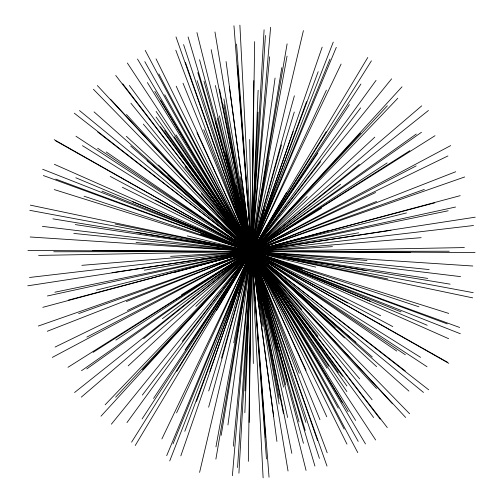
<?xml version="1.0" encoding="UTF-8"?>
<svg xmlns="http://www.w3.org/2000/svg" width="503" height="503" viewBox="0 0 503 503"><rect width="100%" height="100%" fill="white"/><g stroke="black" fill="none" stroke-linecap="round" stroke-linejoin="round"><path stroke-width="0.75" d="M249.18 422.432L253.82 80.568M248.337 461.358L254.663 41.642M249.356 379.608L253.644 123.392M244.854 412.737L258.146 90.263M244.942 390.919L258.058 112.081M238.912 473.21L264.088 29.79M237.579 467.488L265.421 35.512M232.386 475.706L270.614 27.294M233.342 446.224L269.658 56.776M227.934 424.947L275.066 78.053M221.188 435.346L281.812 67.653M215.881 459.145L287.119 43.855M215.95 446.871L287.05 56.129M233.763 342.776L269.237 160.224M199.597 472.386L303.403 30.614M208.638 407.197L294.362 95.803M221.502 358.155L281.498 144.845M208.701 390.969L294.299 112.031M238.29 294.192L264.71 208.808M180.822 455.881L322.178 47.119M209.845 371.554L293.155 131.446M196.466 401.407L306.534 101.593M184.802 431.323L318.198 71.678M232.832 299.593L270.168 203.407M169.731 460.905L333.269 42.095M173.032 443.879L329.968 59.121M166.7 455.661L336.3 47.339M176.578 412.875L326.422 90.125M161.897 438.937L341.103 64.063M216.491 310.546L286.509 192.454M135.219 445.526L367.781 57.474M176.748 371.371L326.252 131.629M131.585 442.162L371.415 60.838M142.097 418.955L360.903 84.045M153.541 398.414L349.459 104.586M185.142 349.862L317.858 153.138M126.957 422.608L376.043 80.392M142.349 395.094L360.651 107.906M182.363 341.267L320.637 161.733M111.37 424.174L391.63 78.826M101.002 416.182L401.998 86.818M142.45 369.818L360.55 133.182M115.633 397.213L387.367 105.787M105.177 404.758L397.823 98.242M195.83 306.402L307.17 196.598M128.202 365.851L374.798 137.149M81.304 397.144L421.696 105.856M143.644 338.563L359.356 164.437M74.563 392.516L428.437 110.484M162.387 318.707L340.613 184.293M238.919 260.579L264.081 242.421M86.742 368.932L416.258 134.068M81.517 370.717L421.483 132.283M115.872 340.097L387.128 162.903M93.093 352.351L409.907 150.649M67.993 367.291L435.007 135.709M181.482 294.758L321.518 208.242M52.306 357.419L450.694 145.581M86.868 337.085L416.132 165.915M55.078 347.051L447.921 155.949M127.416 310.489L375.584 192.511M126.385 301.555L376.615 201.445M47.263 331.276L455.737 171.724M78.669 313.583L424.331 189.417M38.31 326.032L464.69 176.968M175.031 272.343L327.969 230.657M42.812 307.333L460.188 195.667M68.27 300.146L434.73 202.854M96.513 290.074L406.487 212.926M233.285 255.895L269.715 247.105M47.408 295.971L455.592 207.029M54.821 292.23L448.179 210.77M144.304 270.199L358.696 232.801M27.772 285.811L475.228 217.189M111.993 272.676L391.007 230.324M29.501 277.48L473.499 225.52M81.844 265.339L421.156 237.661M170.574 256.367L332.426 246.633M38.599 255.43L464.401 247.57M53.739 251.777L449.261 251.223M27.923 250.513L475.077 252.487M92.741 250.375L410.259 252.625M30.186 236.988L472.814 266.012M136.055 242.503L366.945 260.497M73.815 233.43L429.185 269.57M42.422 226.381L460.578 276.619M75.255 224.577L427.745 278.423M52.878 218.836L450.122 284.164M136.81 232.361L366.19 270.639M29.778 210.336L473.222 292.664M115.105 224.024L387.895 278.976M30.318 205.142L472.682 297.858M187.261 235.888L315.739 267.112M54.267 189.587L448.733 313.413M84.032 196.195L418.968 306.805M200.578 233.864L302.422 269.136M43.352 175.534L459.648 327.466M55.77 179.112L447.23 323.888M42.654 169.266L460.346 333.734M101.927 191.127L401.073 311.873M132.572 201.722L370.428 301.278M75.802 177.748L427.198 325.252M54.368 164.311L448.632 338.689M122.348 187.273L380.652 315.727M110.201 176.39L392.799 326.61M155.458 199.999L347.542 303.001M214.146 230.934L288.854 272.066M55.443 140.733L447.557 362.267M54.198 139.664L448.802 363.336M82.442 145.663L420.558 357.337M75.972 136.25L427.028 366.75M97.651 148.24L405.349 354.76M106.215 151.944L396.785 351.056M97.714 132.019L405.286 370.981M74.306 113.2L428.694 389.8M79.499 110.559L423.501 392.441M147.052 160.658L355.948 342.342M130.711 146.027L372.289 356.973M94.08 111.911L408.92 391.089M167.845 175.258L335.155 327.742M126.385 136.332L376.615 366.668M158.458 165.041L344.542 337.959M93.401 89.251L409.599 413.749M97.356 85.541L405.644 417.459M110.515 99.198L392.485 403.802M126.479 114.514L376.521 388.486M201.332 193.536L301.668 309.464M143.305 124.122L359.695 378.878M130.887 103.203L372.113 399.797M184.985 166.895L318.015 336.105M115.715 75.419L387.285 427.581M122.776 83.825L380.224 419.175M129.353 85.447L373.647 417.553M160.419 126.706L342.581 376.294M164.607 130.459L338.393 372.541M156.093 117.01L346.907 385.99M156.119 111.415L346.881 391.585M174.29 136.847L328.71 366.153M127.36 63.032L375.64 439.968M176.012 134.842L326.988 368.158M147.373 82.53L355.627 420.47M216.208 193.825L286.792 309.175M154.805 91.383L348.195 411.617M160.526 100.11L342.474 402.89M137.52 59.065L365.48 443.935M144.782 61.592L358.218 441.408M164.751 94.809L338.249 408.191M145.21 50.388L357.79 452.612M158.835 73.935L344.165 429.065M156.037 58.876L346.963 444.124M196.943 132.717L306.057 370.283M176.213 86.214L326.787 416.786M183.023 83.234L319.977 419.766M203.759 129.736L299.241 373.264M175.805 50.225L327.195 452.775M176 36.914L327 466.086M185.412 62.303L317.588 440.697M183.582 44.61L319.418 458.39M197.157 80.631L305.843 422.369M197.811 72.564L305.189 430.436M188.078 36.939L314.922 466.061M203.954 81.102L299.046 421.898M215.221 121.135L287.779 381.865M199.546 59.7L303.454 443.3M225.702 152.661L277.298 350.34M217.296 118.029L285.704 384.971M196.95 32.582L306.05 470.418M219.44 115.841L283.56 387.159M235.976 185.173L267.024 317.827M215.366 85.491L287.634 417.509M211.166 49.652L291.834 453.348M219.553 89.238L283.447 413.762M223.854 104.53L279.146 398.47M223.879 98.94L279.121 404.06M214.963 31.991L288.037 471.009M240.132 176.553L262.868 326.447M229.324 86.478L273.676 416.522M226.073 61.548L276.927 441.452M233.958 25.766L269.042 477.234M237.479 65.937L265.521 437.063M236.555 44.044L266.445 458.956M239.887 25.15L263.113 477.85M249.658 139.457L253.342 363.543"/></g></svg>
